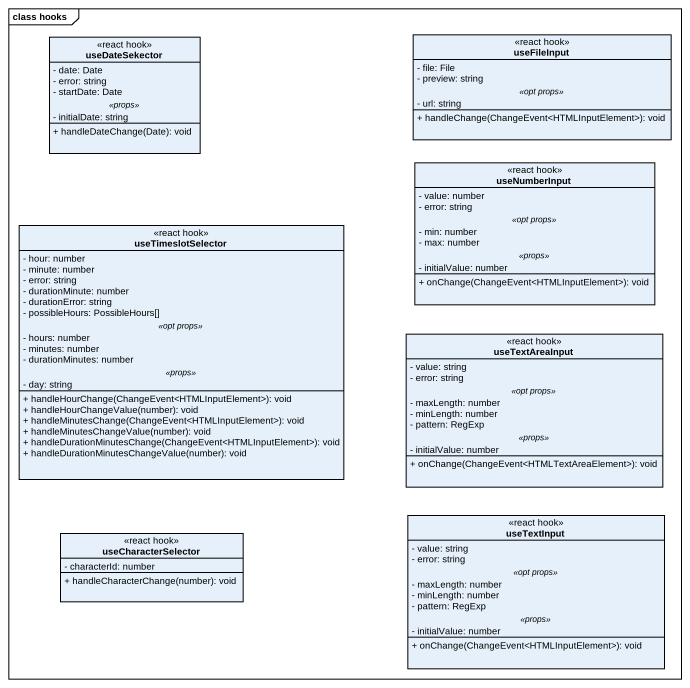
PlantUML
@startuml
mainframe class hooks
hide circle
hide empty members
skinparam classAttributeIconSize 0
class useDateSekector <<react hook>> {
  - date: Date
  - error: string
  - startDate: Date
  .. <<props>> ..
  - initialDate: string
  --
  + handleDateChange(Date): void
}
class useFileInput <<react hook>> {
  - file: File
  - preview: string
  .. <<opt props>> ..
  - url: string
  --
  + handleChange(ChangeEvent<HTMLInputElement>): void
}
class useNumberInput <<react hook>> {
  - value: number
  - error: string
  .. <<opt props>> ..
  - min: number
  - max: number
  .. <<props>> ..
  - initialValue: number
  --
  + onChange(ChangeEvent<HTMLInputElement>): void
}
class useTimeslotSelector <<react hook>> {
  - hour: number
  - minute: number
  - error: string
  - durationMinute: number
  - durationError: string
  - possibleHours: PossibleHours[]
  .. <<opt props>> ..
  - hours: number
  - minutes: number
  - durationMinutes: number
  .. <<props>> ..
  - day: string
  --
  + handleHourChange(ChangeEvent<HTMLInputElement>): void
  + handleHourChangeValue(number): void
  + handleMinutesChange(ChangeEvent<HTMLInputElement>): void
  + handleMinutesChangeValue(number): void
  + handleDurationMinutesChange(ChangeEvent<HTMLInputElement>): void
  + handleDurationMinutesChangeValue(number): void
}
class useTextAreaInput <<react hook>> {
  - value: string
  - error: string
  .. <<opt props>> ..
  - maxLength: number
  - minLength: number
  - pattern: RegExp
  .. <<props>> ..
  - initialValue: number
  --
  + onChange(ChangeEvent<HTMLTextAreaElement>): void
}
class useTextInput <<react hook>> {
  - value: string
  - error: string
  .. <<opt props>> ..
  - maxLength: number
  - minLength: number
  - pattern: RegExp
  .. <<props>> ..
  - initialValue: number
  --
  + onChange(ChangeEvent<HTMLInputElement>): void
}
class useCharacterSelector <<react hook>> {
  - characterId: number
  + handleCharacterChange(number): void
}
@enduml
